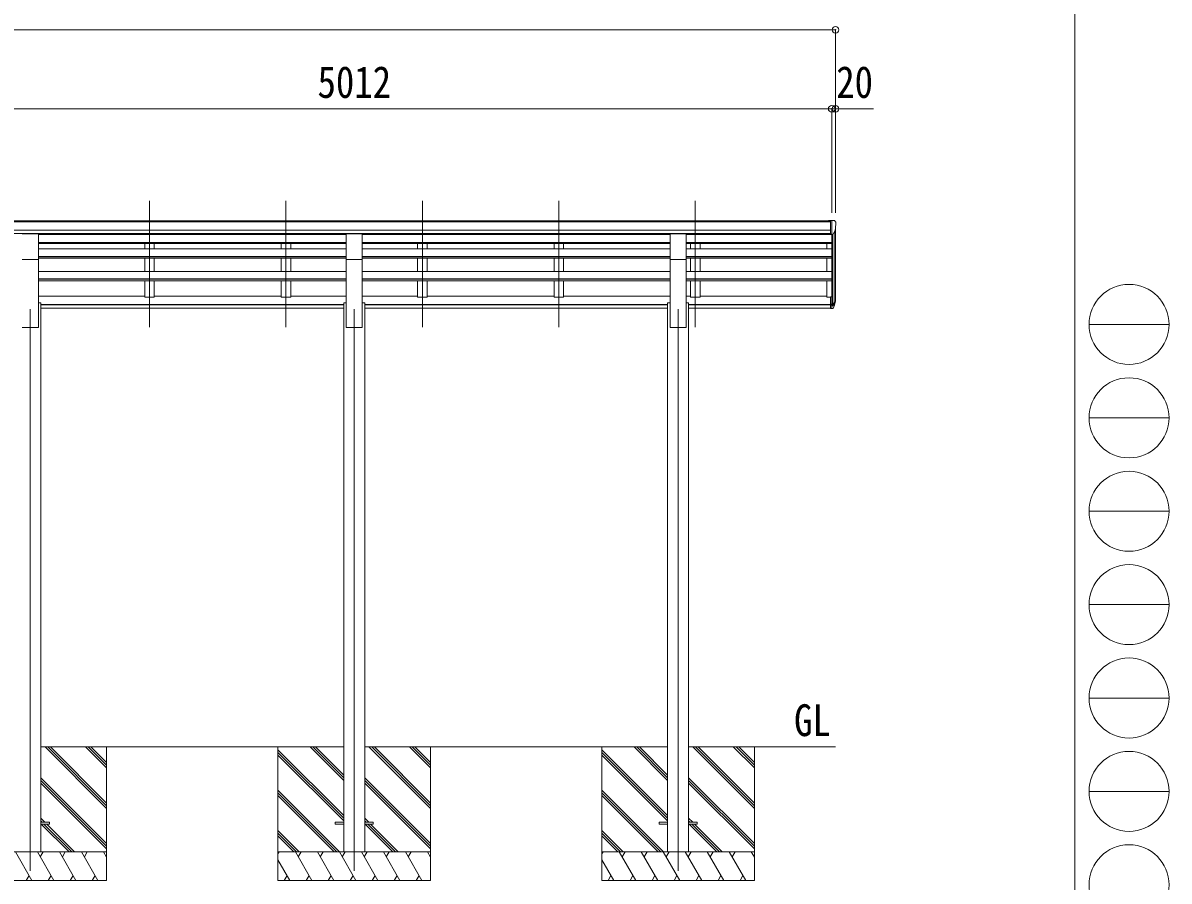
# Model space of a CAD drawing. Units: millimetres at full size, sheet at 1:35. Extents: x -9783 to 9892, y -6828 to 6752.
# Drawn here: x 3877 to 9892, y -4184 to 319 of the extents above; entities that cross this region are included whole.
import ezdxf
from ezdxf.enums import TextEntityAlignment as Align

# ---------------------------------------------------------------- set-up
doc = ezdxf.new("R2010")
doc.units = ezdxf.units.MM
doc.header["$LTSCALE"] = 35
doc.header["$PDMODE"] = 32
doc.header["$PDSIZE"] = 35
for name, color, linetype, lineweight in [('0-0_0', 7, 'Continuous', 9), ('0-1_本体', 4, 'Continuous', 9), ('0-2_部品', 7, 'Continuous', 9), ('0-8_PARTS2', 2, 'Continuous', 9), ('0-A_寸法', 6, 'Continuous', 9), ('F-0_240', 7, 'Continuous', 9)]:
    doc.layers.add(name, color=color, linetype=linetype, lineweight=lineweight)
doc.styles.add('ＭＳ ゴシック', font='')
doc.styles.get('ＭＳ ゴシック').set_extended_font_data('MS Gothic')

msp = doc.modelspace()

# ---------------------------------------------------------------- linework, layer by layer
at = {"layer": '0-0_0'}
for p, q in [((5560.17, -3479.84), (3970.17, -3479.84)), ((4315.17, -3802.3), (3992.7, -3479.84)), ((4315.17, -3788.15), (4006.85, -3479.84)), ((4315.17, -3774.01), (4020.99, -3479.84)), ((4315.17, -3590.17), (4204.84, -3479.84)), ((4315.17, -3576.02), (4218.98, -3479.84)), ((4315.17, -3561.88), (4233.12, -3479.84)), ((4315.17, -3479.84), (4315.17, -4179.83)), ((5215.17, -3479.84), (5215.17, -4179.83)), ((5560.17, -3655.67), (5384.34, -3479.84)), ((5560.17, -3641.52), (5398.48, -3479.84)), ((5560.17, -3627.38), (5412.62, -3479.84)), ((7260.17, -3479.84), (5670.17, -3479.84)), ((6015.17, -3802.3), (5692.7, -3479.84)), ((6015.17, -3788.15), (5706.85, -3479.84)), ((6015.17, -3774.01), (5720.99, -3479.84)), ((6015.17, -3590.17), (5904.84, -3479.84)), ((6015.17, -3576.02), (5918.98, -3479.84)), ((6015.17, -3561.88), (5933.12, -3479.84)), ((6015.17, -3479.84), (6015.17, -4179.83)), ((6915.17, -3479.84), (6915.17, -4179.83)), ((7260.17, -3655.67), (7084.34, -3479.84)), ((7260.17, -3641.52), (7098.48, -3479.84)), ((7260.17, -3627.38), (7112.62, -3479.84)), ((8141.17, -3479.84), (7370.17, -3479.84)), ((7715.17, -3802.3), (7392.7, -3479.84)), ((7715.17, -3788.15), (7406.85, -3479.84)), ((7715.17, -3774.01), (7420.99, -3479.84)), ((7715.17, -3590.17), (7604.84, -3479.84)), ((7715.17, -3576.02), (7618.98, -3479.84)), ((7715.17, -3561.88), (7633.12, -3479.84)), ((7715.17, -3479.84), (7715.17, -4179.83)), ((5560.17, -3839.51), (5215.17, -3494.51)), ((5560.17, -3853.65), (5215.17, -3508.66)), ((5560.17, -3867.8), (5215.17, -3522.8)), ((7260.17, -3839.51), (6915.17, -3494.51)), ((7260.17, -3853.65), (6915.17, -3508.66)), ((7260.17, -3867.8), (6915.17, -3522.8)), ((4315.17, -3986.14), (3970.17, -3641.15)), ((4315.17, -4000.29), (3970.17, -3655.29)), ((6015.17, -3986.14), (5670.17, -3641.15)), ((6015.17, -4000.29), (5670.17, -3655.29)), ((7715.17, -3986.14), (7370.17, -3641.15)), ((7715.17, -4000.29), (7370.17, -3655.29)), ((4315.17, -4014.43), (3970.17, -3669.43)), ((5538.36, -4029.83), (5215.17, -3706.65)), ((5524.22, -4029.83), (5215.17, -3720.79)), ((6015.17, -4014.43), (5670.17, -3669.43)), ((7238.36, -4029.83), (6915.17, -3706.65)), ((7224.22, -4029.83), (6915.17, -3720.79)), ((7715.17, -4014.43), (7370.17, -3669.43)), ((5510.07, -4029.83), (5215.17, -3734.93)), ((7210.07, -4029.83), (6915.17, -3734.93)), ((3992.23, -3875.34), (3970.17, -3853.28)), ((3978.08, -3875.34), (3970.17, -3867.42)), ((4118.44, -4029.83), (3972.94, -3884.34)), ((4132.58, -4029.83), (3987.08, -3884.34)), ((4146.73, -4029.83), (4001.23, -3884.34)), ((5692.23, -3875.34), (5670.17, -3853.28)), ((5678.08, -3875.34), (5670.17, -3867.42)), ((5818.44, -4029.83), (5672.94, -3884.34)), ((5832.58, -4029.83), (5687.08, -3884.34)), ((5846.73, -4029.83), (5701.23, -3884.34)), ((7392.23, -3875.34), (7370.17, -3853.28)), ((7378.08, -3875.34), (7370.17, -3867.42)), ((7518.44, -4029.83), (7372.94, -3884.34)), ((7532.58, -4029.83), (7387.08, -3884.34)), ((7546.73, -4029.83), (7401.23, -3884.34)), ((5326.23, -4029.83), (5215.17, -3918.78)), ((5312.08, -4029.83), (5215.17, -3932.92)), ((5297.94, -4029.83), (5215.17, -3947.06)), ((7026.23, -4029.83), (6915.17, -3918.78)), ((7012.08, -4029.83), (6915.17, -3932.92)), ((6997.94, -4029.83), (6915.17, -3947.06)), ((3515.17, -4029.83), (4315.17, -4029.83)), ((3924.01, -4179.83), (3837.41, -4029.83)), ((4039.48, -4179.83), (3952.88, -4029.83)), ((3967.88, -4055.82), (3982.88, -4029.83)), ((4154.95, -4179.83), (4068.35, -4029.83)), ((4083.35, -4055.82), (4098.35, -4029.83)), ((4270.42, -4179.83), (4183.82, -4029.83)), ((4198.82, -4055.82), (4213.82, -4029.83)), ((4315.17, -4057.34), (4299.29, -4029.83)), ((5215.17, -4029.83), (6015.17, -4029.83)), ((5221, -4029.83), (5215.17, -4039.93)), ((5393.07, -4179.83), (5306.47, -4029.83)), ((5336.47, -4029.83), (5321.47, -4055.82)), ((5508.54, -4179.83), (5421.94, -4029.83)), ((5436.94, -4055.82), (5451.94, -4029.83)), ((5624.01, -4179.83), (5537.41, -4029.83)), ((5552.41, -4055.82), (5567.41, -4029.83)), ((5739.48, -4179.83), (5652.88, -4029.83)), ((5667.88, -4055.82), (5682.88, -4029.83)), ((5854.95, -4179.83), (5768.35, -4029.83)), ((5783.35, -4055.82), (5798.35, -4029.83)), ((5970.42, -4179.83), (5883.82, -4029.83)), ((5898.82, -4055.82), (5913.82, -4029.83)), ((6015.17, -4057.34), (5999.29, -4029.83)), ((6915.17, -4029.83), (7715.17, -4029.83)), ((6921, -4029.83), (6915.17, -4039.93)), ((7093.07, -4179.83), (7006.47, -4029.83)), ((7036.47, -4029.83), (7021.47, -4055.82)), ((7208.54, -4179.83), (7121.94, -4029.83)), ((7136.94, -4055.82), (7151.94, -4029.83)), ((7324.01, -4179.83), (7237.41, -4029.83)), ((7252.41, -4055.82), (7267.41, -4029.83)), ((7439.48, -4179.83), (7352.88, -4029.83)), ((7367.88, -4055.82), (7382.88, -4029.83)), ((7554.95, -4179.83), (7468.35, -4029.83)), ((7483.35, -4055.82), (7498.35, -4029.83)), ((7670.42, -4179.83), (7583.82, -4029.83)), ((7598.82, -4055.82), (7613.82, -4029.83)), ((7715.17, -4057.34), (7699.29, -4029.83)), ((5277.6, -4179.83), (5215.17, -4071.7)), ((6977.6, -4179.83), (6915.17, -4071.7)), ((4315.17, -4179.83), (3515.17, -4179.83)), ((3909.01, -4153.85), (3894.01, -4179.83)), ((4024.48, -4153.85), (4009.48, -4179.83)), ((4139.95, -4153.86), (4124.95, -4179.83)), ((4255.42, -4153.86), (4240.42, -4179.83)), ((6015.17, -4179.83), (5215.17, -4179.83)), ((5262.6, -4153.86), (5247.6, -4179.83)), ((5378.07, -4153.86), (5363.07, -4179.83)), ((5493.54, -4153.86), (5478.54, -4179.83)), ((5609.01, -4153.85), (5594.01, -4179.83)), ((5724.48, -4153.85), (5709.48, -4179.83)), ((5839.95, -4153.86), (5824.95, -4179.83)), ((5955.42, -4153.86), (5940.42, -4179.83)), ((7715.17, -4179.83), (6915.17, -4179.83)), ((6962.6, -4153.86), (6947.6, -4179.83)), ((7078.07, -4153.86), (7063.07, -4179.83)), ((7193.54, -4153.86), (7178.54, -4179.83)), ((7309.01, -4153.85), (7294.01, -4179.83)), ((7424.48, -4153.85), (7409.48, -4179.83)), ((7539.95, -4153.86), (7524.95, -4179.83)), ((7655.42, -4153.86), (7640.42, -4179.83))]:
    msp.add_line(p, q, dxfattribs=at)
at = {"layer": '0-1_本体'}
for p, q in [((8114.67, -720.16), (3125.67, -720.16)), ((8114.67, -769.04), (3115.67, -769.04)), ((8114.67, -725.52), (3125.67, -725.52)), ((8136.88, -775.13), (8136.88, -1144.84)), ((8141.17, -1120.57), (8141.17, -756.33)), ((8114.67, -786.71), (3115.67, -786.71)), ((5572.67, -789.08), (3957.67, -789.08)), ((5572.67, -791.6), (3957.67, -791.6)), ((5572.67, -833.63), (3957.67, -833.63)), ((5572.67, -835.32), (3957.67, -835.32)), ((5572.67, -838.91), (3957.67, -838.91)), ((4516.17, -789.08), (4516.17, -791.6)), ((4516.17, -838.91), (4516.17, -866.01)), ((4566.17, -789.08), (4566.17, -791.6)), ((4566.17, -838.91), (4566.17, -866.01)), ((5232.17, -789.08), (5232.17, -791.6)), ((5232.17, -838.91), (5232.17, -866.01)), ((5282.17, -789.08), (5282.17, -791.6)), ((5282.17, -838.91), (5282.17, -866.01)), ((7272.67, -789.08), (5657.67, -789.08)), ((7272.67, -791.6), (5657.67, -791.6)), ((7272.67, -833.63), (5657.67, -833.63)), ((7272.67, -835.32), (5657.67, -835.32)), ((7272.67, -838.91), (5657.67, -838.91)), ((5948.17, -789.08), (5948.17, -791.6)), ((5948.17, -838.91), (5948.17, -866.01)), ((5998.17, -789.08), (5998.17, -791.6)), ((5998.17, -838.91), (5998.17, -866.01)), ((6664.17, -789.08), (6664.17, -791.6)), ((6664.17, -838.91), (6664.17, -866.01)), ((6714.17, -789.08), (6714.17, -791.6)), ((6714.17, -838.91), (6714.17, -866.01)), ((7357.67, -789.08), (8114.67, -789.08)), ((8121.17, -791.6), (7357.67, -791.6)), ((8121.17, -833.63), (7357.67, -833.63)), ((8121.17, -835.32), (7357.67, -835.32)), ((8121.17, -838.91), (7357.67, -838.91)), ((7380.17, -789.08), (7380.17, -791.6)), ((7380.17, -838.91), (7380.17, -866.01)), ((7430.17, -789.08), (7430.17, -791.6)), ((7430.17, -838.91), (7430.17, -866.01)), ((8096.17, -866.01), (8096.17, -838.91)), ((8121.17, -790.96), (8121.17, -1118.4)), ((8127.17, -790.48), (8127.17, -1162.84)), ((5572.67, -866.01), (3957.67, -866.01)), ((7272.67, -866.01), (5657.67, -866.01)), ((8121.17, -866.01), (7357.67, -866.01)), ((5572.67, -906.63), (3957.67, -906.63)), ((5572.67, -908.32), (3957.67, -908.32)), ((5572.67, -915.11), (3957.67, -915.11)), ((3957.67, -1279.84), (3957.67, -921.83)), ((4516.17, -915.11), (4516.17, -984.49)), ((4566.17, -915.11), (4566.17, -984.49)), ((5232.17, -915.11), (5232.17, -984.49)), ((5282.17, -915.11), (5282.17, -984.49)), ((5572.67, -1279.84), (5572.67, -921.83)), ((7272.67, -906.63), (5657.67, -906.63)), ((7272.67, -908.32), (5657.67, -908.32)), ((7272.67, -915.11), (5657.67, -915.11)), ((5657.67, -1279.84), (5657.67, -921.83)), ((5948.17, -915.11), (5948.17, -984.49)), ((5998.17, -915.11), (5998.17, -984.49)), ((6664.17, -915.11), (6664.17, -984.49)), ((6714.17, -915.11), (6714.17, -984.49)), ((7272.67, -1279.84), (7272.67, -921.83)), ((8121.17, -906.63), (7357.67, -906.63)), ((8121.17, -908.32), (7357.67, -908.32)), ((8121.17, -915.11), (7357.67, -915.11)), ((7357.67, -1279.84), (7357.67, -921.83)), ((7380.17, -915.11), (7380.17, -984.49)), ((7430.17, -915.11), (7430.17, -984.49)), ((8096.17, -984.49), (8096.17, -915.11)), ((5572.67, -984.49), (3957.67, -984.49)), ((7272.67, -984.49), (5657.67, -984.49)), ((8121.17, -984.49), (7357.67, -984.49)), ((5572.67, -1023.63), (3957.67, -1023.63)), ((5572.67, -1025.3), (3957.67, -1025.3)), ((5572.67, -1034.94), (3957.67, -1034.94)), ((4566.17, -1034.94), (4566.17, -1119.23)), ((5282.17, -1034.94), (5282.17, -1119.23)), ((7272.67, -1023.63), (5657.67, -1023.63)), ((7272.67, -1025.3), (5657.67, -1025.3)), ((7272.67, -1034.94), (5657.67, -1034.94)), ((5998.17, -1034.94), (5998.17, -1119.23)), ((6714.17, -1034.94), (6714.17, -1119.23)), ((8121.17, -1023.63), (7357.67, -1023.63)), ((8121.17, -1025.3), (7357.67, -1025.3)), ((8121.17, -1034.94), (7357.67, -1034.94)), ((7430.17, -1034.94), (7430.17, -1119.23)), ((8096.17, -1119.23), (8096.17, -1034.94)), ((4516.17, -1114.01), (3957.67, -1114.01)), ((5232.17, -1114.01), (4566.17, -1114.01)), ((5572.67, -1114.43), (5282.17, -1114.43)), ((5948.17, -1114.01), (5657.67, -1114.01)), ((6664.17, -1114.01), (5998.17, -1114.01)), ((7272.67, -1114.01), (6714.17, -1114.01)), ((7380.17, -1114.01), (7357.67, -1114.01)), ((8096.17, -1114.01), (7430.17, -1114.01)), ((8114.67, -1119.23), (8096.17, -1119.23)), ((3970.17, -1149.84), (3957.67, -1149.84)), ((3970.17, -1149.84), (3970.17, -4029.83)), ((5560.17, -1158.31), (3970.17, -1158.31)), ((5560.17, -1159.7), (3970.17, -1159.7)), ((5560.17, -1176.87), (3970.17, -1176.87)), ((5560.17, -1149.84), (5560.17, -4029.83)), ((5572.67, -1149.84), (5560.17, -1149.84)), ((5670.17, -1149.84), (5657.67, -1149.84)), ((5670.17, -1149.84), (5670.17, -4029.83)), ((7260.17, -1158.31), (5670.17, -1158.31)), ((7260.17, -1159.7), (5670.17, -1159.7)), ((7260.17, -1176.87), (5670.17, -1176.87)), ((7260.17, -1149.84), (7260.17, -4029.83)), ((7272.67, -1149.84), (7260.17, -1149.84)), ((7370.17, -1149.84), (7357.67, -1149.84)), ((7370.17, -1149.84), (7370.17, -4029.83)), ((8114.67, -1158.31), (7370.17, -1158.31)), ((8114.67, -1159.7), (7370.17, -1159.7)), ((8114.67, -1176.87), (7370.17, -1176.87)), ((3957.67, -1279.84), (3872.67, -1279.84)), ((5657.67, -1279.84), (5572.67, -1279.84)), ((7357.67, -1279.84), (7272.67, -1279.84))]:
    msp.add_line(p, q, dxfattribs=at)
for points in [[(4516.17, -1034.94), (4516.17, -1119.23), (4566.17, -1119.23)], [(5232.17, -1034.94), (5232.17, -1119.23), (5282.17, -1119.23)], [(5948.17, -1034.94), (5948.17, -1119.23), (5998.17, -1119.23)], [(6664.17, -1034.94), (6664.17, -1119.23), (6714.17, -1119.23)], [(7380.17, -1034.94), (7380.17, -1119.23), (7430.17, -1119.23)]]:
    msp.add_lwpolyline(points, dxfattribs=at)
at = {"layer": '0-2_部品'}
for p, q in [((8114.67, -717.97), (8104.67, -718.06)), ((8104.67, -720.16), (8104.67, -718.06)), ((8114.67, -789.96), (8114.67, -717.97)), ((8133.17, -717.97), (8114.67, -717.97)), ((8121.17, -790.96), (8121.17, -717.97)), ((8133.17, -717.97), (8135.5, -718.12)), ((8136.26, -718.54), (8140.32, -724.35)), ((8128.79, -789.14), (8138.07, -773.08)), ((8143.17, -727.34), (8143.17, -727.97)), ((3957.67, -787.84), (3872.67, -787.84)), ((3957.67, -921.99), (3957.67, -787.84)), ((5657.67, -787.84), (5572.67, -787.84)), ((5572.67, -921.99), (5572.67, -787.84)), ((5657.67, -921.99), (5657.67, -787.84)), ((7357.67, -787.84), (7272.67, -787.84)), ((7272.67, -921.99), (7272.67, -787.84)), ((7357.67, -921.99), (7357.67, -787.84)), ((8114.67, -789.96), (8121.17, -789.96)), ((8121.17, -790.96), (8126.38, -790.64)), ((3957.67, -921.99), (3872.67, -921.99)), ((5657.67, -921.99), (5572.67, -921.99)), ((7357.67, -921.99), (7272.67, -921.99)), ((8114.67, -1118.4), (8114.67, -1179.46)), ((8114.67, -1118.4), (8121.17, -1118.4)), ((8121.17, -1118.4), (8121.17, -1180.28)), ((8114.67, -1156.71), (8121.17, -1156.71)), ((8114.67, -1162.11), (8121.17, -1162.11)), ((8114.67, -1179.46), (8121.17, -1179.46)), ((8121.17, -1163.11), (8126.3, -1163.11)), ((8121.17, -1165.11), (8126.01, -1165.11)), ((8121.17, -1180.28), (8126.01, -1180.28)), ((8127.6, -1162.36), (8137.35, -1143.95)), ((8138.77, -1144.44), (8128.61, -1163.61)), ((8136.19, -1161.3), (8128.61, -1178.78))]:
    msp.add_line(p, q, dxfattribs=at)
at = {"layer": '0-2_部品', "color": 4}
for p, q in [((3970.17, -3875.34), (4015.17, -3875.34)), ((3970.17, -3884.34), (4015.17, -3884.34)), ((4015.17, -3875.34), (4015.17, -3884.34)), ((5515.17, -3875.34), (5515.17, -3884.34)), ((5515.17, -3875.34), (5560.17, -3875.34)), ((5515.17, -3884.34), (5560.17, -3884.34)), ((5670.17, -3875.34), (5715.17, -3875.34)), ((5670.17, -3884.34), (5715.17, -3884.34)), ((5715.17, -3875.34), (5715.17, -3884.34)), ((7215.17, -3875.34), (7215.17, -3884.34)), ((7215.17, -3875.34), (7260.17, -3875.34)), ((7215.17, -3884.34), (7260.17, -3884.34)), ((7370.17, -3875.34), (7415.17, -3875.34)), ((7370.17, -3884.34), (7415.17, -3884.34)), ((7415.17, -3875.34), (7415.17, -3884.34))]:
    msp.add_line(p, q, dxfattribs=at)
at = {"layer": '0-2_部品'}
for centre, radius, start, end in [((8135.44, -719.11), 1, 35, 86.5), ((7941.17, -727.97), 202, 347.09739, 0), ((8140.17, -727.34), 3, 0, 87), ((8126.19, -787.64), 3, 273.5, 330), ((8007.95, -1125.22), 133.22, 344.28698, 356.72013), ((8053.22, -1117.99), 88.05, 342.78929, 2.77608), ((8052.51, -1122.27), 89.07, 345.58812, 5.50424), ((8126.01, -1162.11), 3, 270, 330), ((8126.01, -1177.28), 3, 270, 330), ((8126.3, -1161.61), 1.5, 270, 330)]:
    msp.add_arc(centre, radius, start, end, dxfattribs=at)
at = {"layer": '0-8_PARTS2'}
for p, q in [((4541.17, -1277.49), (4541.17, -614.97)), ((5257.17, -1277.49), (5257.17, -614.97)), ((5973.17, -1277.49), (5973.17, -614.97)), ((6689.17, -1277.49), (6689.17, -614.97)), ((7405.17, -1277.49), (7405.17, -614.97)), ((3915.17, -1183.7), (3915.17, -4129.83)), ((5615.17, -1183.7), (5615.17, -4129.83)), ((7315.17, -1183.7), (7315.17, -4129.83))]:
    msp.add_line(p, q, dxfattribs=at)
at = {"layer": '0-A_寸法'}
for p, q in [((-1922.83, 282.97), (8141.17, 282.97)), ((8141.17, 282.97), (8141.17, -131.48)), ((8121.17, -131.48), (3109.17, -131.48)), ((8121.17, -131.48), (8121.17, -677.1)), ((8121.17, -131.48), (8121.17, -677.1)), ((8121.17, -131.48), (8141.17, -131.48)), ((8141.17, -131.48), (8141.17, -677.1)), ((8141.17, -131.48), (8341.17, -131.48))]:
    msp.add_line(p, q, dxfattribs=at)
for p in [(8141.17, 282.97), (8121.17, -131.48), (8141.17, -131.48)]:
    msp.add_point(p, dxfattribs=at)
at = {"layer": 'F-0_240', "color": 5}
msp.add_line((9396.97, 6751.9), (9396.97, -6828.1), dxfattribs=at)
at = {"layer": 'F-0_240', "color": 4}
for p, q in [((9471.77, -1263.1), (9891.77, -1263.1)), ((9471.77, -1753.1), (9891.77, -1753.1)), ((9471.77, -2243.1), (9891.77, -2243.1)), ((9471.77, -2733.1), (9891.77, -2733.1)), ((9471.77, -3223.1), (9891.77, -3223.1)), ((9471.77, -3713.1), (9891.77, -3713.1))]:
    msp.add_line(p, q, dxfattribs=at)
for centre in [(9681.77, -1263.1), (9681.77, -1753.1), (9681.77, -2243.1), (9681.77, -2733.1), (9681.77, -3223.1), (9681.77, -3713.1), (9681.77, -4203.1)]:
    msp.add_circle(centre, 210, dxfattribs=at)

# ---------------------------------------------------------------- texts
at = {"layer": '0-0_0', "style": 'ＭＳ ゴシック', "width": 0.85}
msp.add_text('GL', height=166.8, dxfattribs=at).set_placement((7923.65, -3472.9), align=Align.BOTTOM_LEFT)
at = {"layer": '0-A_寸法', "color": 7, "style": 'ＭＳ ゴシック', "width": 0.85}
for s, p in [('5012', (5422.67, -124.48)), ('20', (8144.92, -124.48))]:
    msp.add_text(s, height=166.8, dxfattribs=at).set_placement(p, align=Align.BOTTOM_LEFT)

doc.saveas('drawing.dxf')
